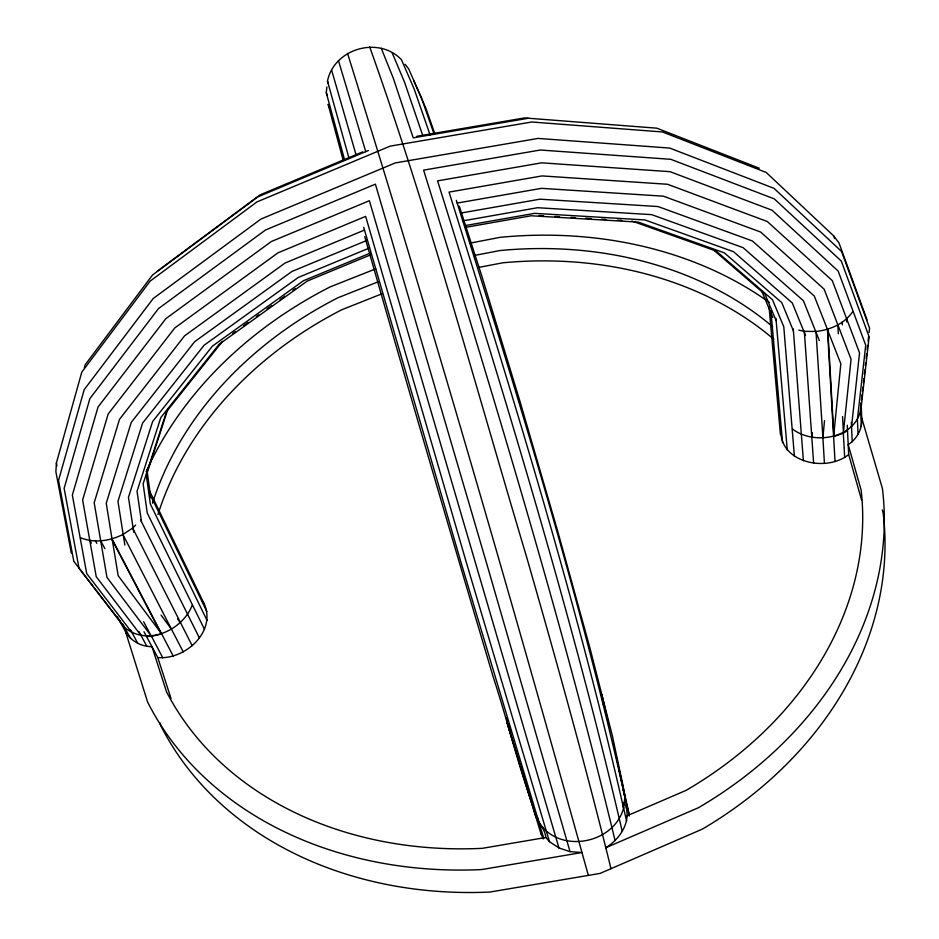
<?xml version="1.0" encoding="UTF-8"?>
<svg xmlns="http://www.w3.org/2000/svg" width="939" height="939" viewBox="0 0 939 939"><rect width="100%" height="100%" fill="white"/><g stroke="black" fill="none" stroke-linecap="round" stroke-linejoin="round"><path stroke-width="1.41" d="M792.539 429.029C815.815 447.07 861.943 436.694 861.133 402.948L861.861 420.977M861.533 499.83L848.68 454.511L848.199 444.64C857.037 439.018 862.565 428.595 861.744 418.078L882.402 488.456A386.105 311.408 -15.4 0 1 698.522 807.681L605.608 847.811C620.55 838.809 632.827 820.064 624.259 802.599M867.049 319.894L838.938 242.849L833.609 235.818L766.247 172.483L662.453 131.953L531.767 122L390.143 146.144L256.934 201.932L150.111 281.148L81.787 372.126L56.387 462.986L55.882 471.765L71.294 553.001M848.68 454.511C826.848 472.458 780.109 462.974 780.79 430.379M812 436.952L812.376 432.633M824.43 463.373L822.916 437.856L824.512 420.672M833.609 436.612L840.828 363.804L827.47 329.695M344.672 160.205L326.279 92.785L326.878 86.963M627.322 815.686L686.198 790.321A365.318 294.4 -15.4 0 0 861.122 490.052L848.199 444.64L847.248 425.25M851.52 426.682L859.549 352.9L832.294 280.632L767.339 221.534L667.547 184.267L542.061 175.922L449.042 192.108C512.8 395.718 576.241 599.927 623.578 808.08C614.024 844.032 559.585 854.255 538.998 822.564C520.441 775.156 508.997 725.119 493.139 676.726C449.64 530.242 406.693 383.617 364.766 236.687M624.423 803.361L625.057 797.681L623.156 786.459L612.416 735.988L589.997 648.18L557.719 531.228L519.795 400.753L481.836 276.16L459.312 206.169M860.84 405.566L861.133 402.948M861.462 400.061L862.108 394.31M862.436 391.434L862.918 387.114M863.411 382.795L863.892 378.487M864.373 374.168L864.866 369.849M865.347 365.529L865.676 362.654M866.169 358.334L866.65 354.026M867.131 349.707L867.624 345.388M868.106 341.068L868.598 336.761M869.08 332.441L869.573 328.122L841.579 251.476L774.029 188.34L669.683 148.069L538.082 138.42L395.319 162.917L260.972 219.045L153.186 298.532L84.205 389.638L58.523 480.439L73.805 561.287L121.096 622.71M860.687 411.341L869.127 336.772L841.321 261.101L774.288 198.88L670.798 159.313L540.312 150.017L423.618 170.135C492.294 392.15 560.524 614.622 615.08 840.593M623.578 808.08L624.94 797.141L619.294 771.095M84.334 367.665L85.12 364.848L152.494 275.033L257.673 196.944L368.464 150.51M143.996 631.759L157.764 657.546C184.877 660.117 216.733 631.618 204.127 603.707L148.843 489.454M168.128 408.348L146.343 475.463L150.322 503.985L207.05 620.409M349.097 158.55L327.476 81.13C334.014 48.64 378.546 35.67 401.446 59.673L414.158 88.994L430.121 134.993M192.202 605.268C182.295 630.562 147.106 646.49 124.594 627.44L79.052 568.306L64.134 488.397L89.862 398.652L158.48 308.602L265.491 230.008L375.389 184.161L487.2 565.325L570.032 851.638L581.98 852.518L481.707 869.561A386.692 311.572 -15.4 0 1 147.634 702.102L125.544 631.701C130.814 641.032 141.32 646.725 151.954 646.654L166.543 691.843A365.87 294.553 -15.4 0 0 482.329 848.328L545.864 837.482L549.468 841.661L558.94 847.929L570.032 851.638M222.496 341.35L166.543 411.634L143.127 483.831L147.282 513.117L204.514 629.423M798.796 330.152L804.324 331.35L815.991 331.467C830.229 329.929 844.595 323.72 852.812 311.525M80.508 537.707C94.24 543.446 109.863 540.97 122.88 534.491L132.657 528.07L135.662 525.077M157.282 271.218L260.185 194.819L362.724 151.836M232.837 333.439L235.196 331.749M243.447 325.821L248.166 322.441M256.417 316.513L258.777 314.811M267.028 308.896L271.747 305.504M280.01 299.576L284.717 296.196M292.98 290.268L295.339 288.578M827.787 329.19L833.926 436.482L843.328 433.231L847.354 430.625M364.496 230.067L285.022 263.049L184.619 335.81L119.511 419.287L94.182 502.764L106.964 577.403L151.132 635.856L143.655 621.759M366.856 240.407L291.947 271.453L194.643 341.702L131.26 422.386L106.248 503.222L111.999 538.904L173.175 655.938M368.499 248.389L298.238 277.475L204.139 345.212L142.575 423.102L117.95 501.344L124.852 545.101M370.154 253.143L303.461 280.726L212.437 346.115L152.67 421.435L128.455 497.259L133.749 532.26M370.752 254.786L307.299 281.031L219.01 344.39L160.839 417.515L137.035 491.273L141.496 521.779M378.546 281.653L337.747 297.839A365.87 294.553 -15.4 0 0 152.482 503.21M382.185 293.696L341.667 309.8A363.135 293.766 -15.4 0 0 157.975 514.513M375.764 268.836L330.023 286.958A386.692 311.572 -15.4 0 0 146.155 471.73M146.66 636.407L151.543 636.407L161.344 634.013L111.635 538.963M470.369 243.072L500.229 237.321A386.692 311.572 -15.4 0 1 769.381 302.464M473.972 255.537L499.841 250.56A365.87 294.553 -15.4 0 1 772.703 326.737M478.409 267.474L502.694 262.814A363.135 293.766 -15.4 0 1 773.806 339.261M465.439 225.548L534.596 213.353L644.893 219.937L733.547 251.711L792.305 302.968L805.521 335.481M465.357 227.379L531.181 215.77L638.156 222.097L724.356 252.861L781.753 302.604L793.42 330.845M457.199 203.07L541.474 188.34L663.415 196.181L760.625 232.027L824.137 289.153L851.063 359.25L843.398 432.55L842.576 416.576M460.521 213.118L539.937 199.185L657.993 206.545L752.339 240.936L814.266 296.008L827.447 329.331L835.029 461.436M463.115 220.829L537.589 207.719L651.666 214.644L743.089 247.65L803.397 300.726L819.301 340.528M416.939 136.249L524.525 117.938L656.877 128.185L759.311 168.234M528.141 118.291L413.219 137.845L393.3 78.23L381.269 48.3M539.174 215.524L543.517 215.782M555.113 216.475L559.456 216.733M571.053 217.414L575.396 217.672M585.537 218.282L591.335 218.623M601.488 219.221L605.831 219.48M617.428 220.172L621.771 220.43M631.912 221.029L716.164 251.065L772.468 299.694L783.783 326.737L794.382 456.143M712.783 249.305L765.097 294.447L776.177 320.762M506.508 718.1L506.966 721.903L534.361 811.46C536.239 821.191 544.784 827.47 545.864 837.482M202.39 601.523L204.127 603.707M405.061 64.275L408.676 68.876L421.435 97.879L434.147 134.195M131.918 632.475L86.705 573.565L72.35 495.076L98.043 406.986L165.851 318.65L271.301 241.546L369.379 200.711L558.94 847.929M140.967 635.351L96.224 576.675L82.609 499.982L108.161 414.029L174.783 327.946L277.979 252.837L365.658 216.393L467.223 565.466L549.468 841.661M119.488 620.632L124.594 627.44M161.684 633.954L118.173 575.689L112.175 539.232M161.062 615.092L171.45 629.189L183.211 651.807M177.6 618.93L180.182 622.487M122.493 623.602L130.615 638.497M117.387 616.782L126.906 634.201M130.521 629.916L137.904 643.52M90.038 540.559L91.412 543.118M138.913 631.513L146.907 646.396M95.402 540.758L96.776 543.329M100.79 540.97L104.875 548.658M151.543 636.407L162.776 657.805M122.88 534.491L171.45 629.189M132.657 528.07L192.178 645.692M603.519 704.813L601.347 694.05L603.671 704.039M140.65 520.089L199.444 638.051M150.404 495.029L206.909 611.641M511.192 732.068L506.966 721.903M330.105 108.689L328.11 104.37L343.24 160.487M507.13 723.159L541.064 834.043L543.282 838.95M413.864 80.942L425.907 108.314L434.863 133.854M326.279 92.785L327.347 95.273M761.752 291.172L772.809 317.347M392.103 52.643L404.568 82.28L422.667 135.275M369.708 46.95C429.287 213.998 475.357 385.589 526.157 555.454C556.041 659.424 585.173 763.618 610.996 868.692M327.476 81.13L328.368 83.477M833.609 235.818L834.618 238.565M347.547 53.37C432.456 325.974 511.825 600.326 588.342 875.394M157.764 657.546L171.027 698.499M456.331 200.347C518.269 397.514 579.903 595.326 624.94 797.141L622.956 788.619M159.759 722.607L160.651 725.401A380.377 309.706 -15.4 0 0 489.876 892.05L600.091 873.411L702.337 829.114A380.377 309.706 -15.4 0 0 883.118 512.741L882.296 509.947M542.613 826.754L542.836 827.494M338.486 60.718L365.764 151.648M537.296 816.989L538.998 822.564L461.319 563.494L363.71 227.32M539.162 823.092L543.798 838.327M355.998 154.653L331.643 70.19M622.252 831.485C571.264 611.829 504.654 396.058 437.574 180.863L541.662 162.834L670.059 171.684L772.011 210.207L838.151 271.054L865.711 345.223L857.424 419.451L858.058 434.522M622.909 805.251L626.653 821.132M601.922 695.189L608.226 722.279M616.512 757.937L629.33 814.876M605.338 711.175L606.336 715.448M625.057 797.681L629.341 816.026M56.387 462.986L56.927 465.826M146.871 469.559L150.803 497.916M540.711 831.391L541.064 834.043M769.029 306.466L780.45 434.511M770.896 310.844L782.539 442.621M775.966 318.333L787.281 450.004M793.267 328.967L803.373 460.615M804.324 331.35L813.62 463.091M815.991 331.467L822.916 437.856M843.328 433.231L844.677 457.422M837.87 325.058L838.316 333.779M842.201 322.018L842.342 324.929M846.52 318.99L846.661 321.901M851.321 422.315L852.225 441.729M860.57 408.418L861.309 426.447"/></g></svg>
